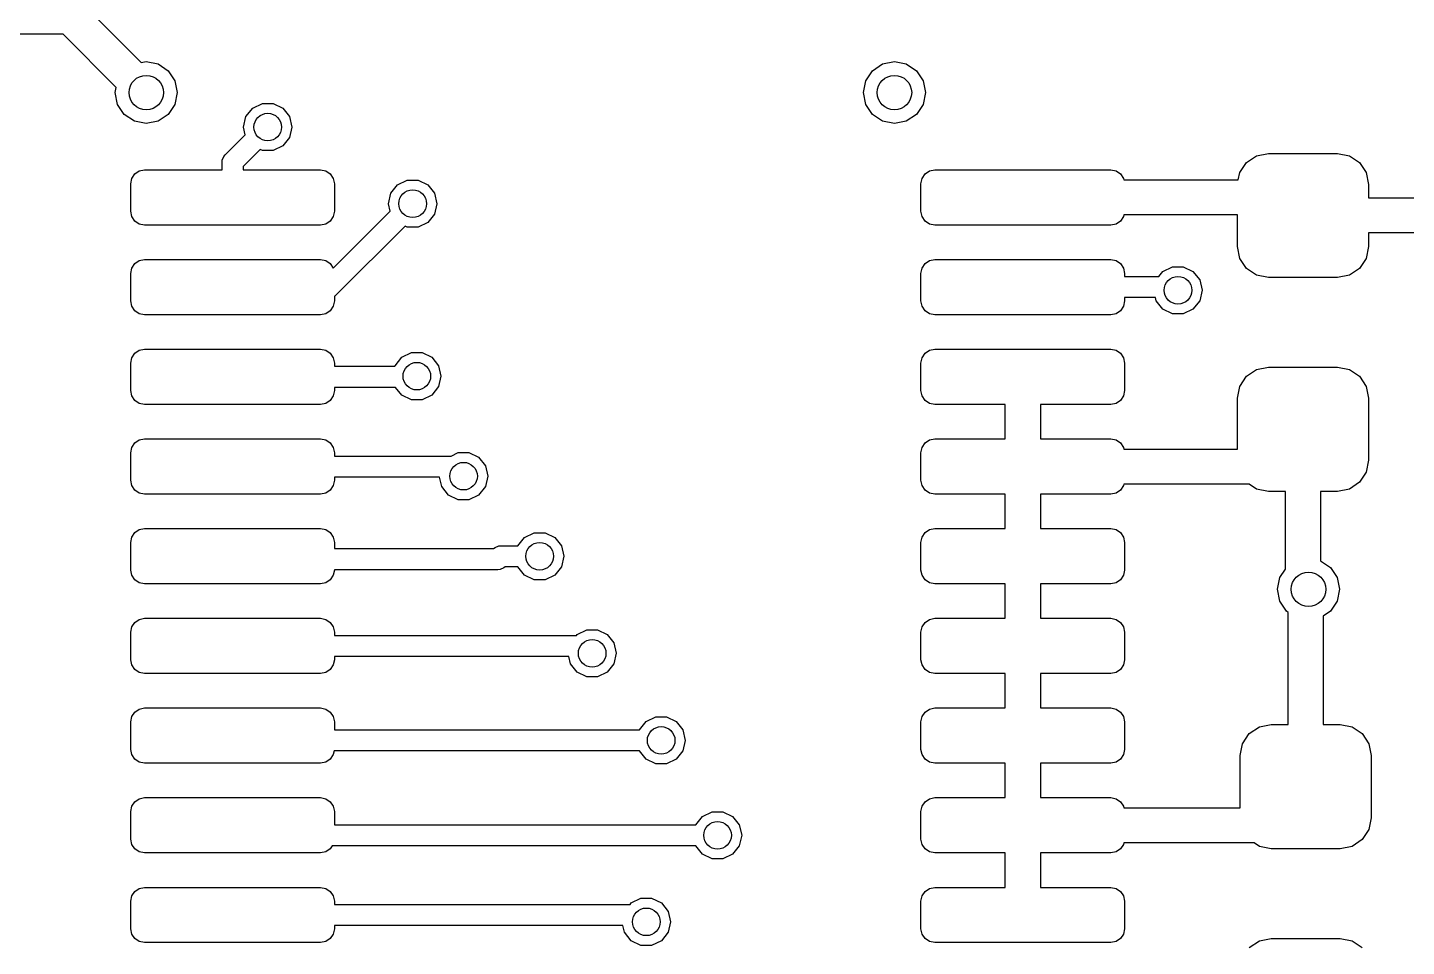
# Model space of a CAD drawing. Extents: x 0.05 to 3.89, y 0.04 to 4.21.
# Drawn here: x 2.8827 to 3.276, y 2.1146 to 2.3768 of the extents above; entities that cross this region are included whole.
import ezdxf

# ---------------------------------------------------------------- set-up
doc = ezdxf.new("R2010")
doc.units = 0
doc.header["$MEASUREMENT"] = 0
doc.layers.add('BLACK', color=7, linetype='CONTINUOUS')

msp = doc.modelspace()

# ---------------------------------------------------------------- linework, layer by layer
at = {"layer": 'BLACK', "linetype": 'CONTINUOUS'}
for p, q in [((2.89842, 2.38346), (2.91504, 2.36683)), ((2.89281, 2.37492), (2.86949, 2.37492)), ((2.90797, 2.35976), (2.89281, 2.37492)), ((2.91504, 2.36683), (2.91654, 2.36713)), ((2.91654, 2.36713), (2.91993, 2.36645)), ((2.91993, 2.36645), (2.9228, 2.36453)), ((2.9228, 2.36453), (2.92472, 2.36166)), ((3.12174, 2.36166), (3.12366, 2.36453)), ((3.12366, 2.36453), (3.12653, 2.36645)), ((3.12653, 2.36645), (3.12992, 2.36713)), ((3.12992, 2.36713), (3.13331, 2.36645)), ((3.13331, 2.36645), (3.13618, 2.36453)), ((3.13618, 2.36453), (3.13811, 2.36166)), ((2.90768, 2.35827), (2.90797, 2.35976)), ((2.92472, 2.36166), (2.92539, 2.35827)), ((3.12106, 2.35827), (3.12174, 2.36166)), ((3.13811, 2.36166), (3.13878, 2.35827)), ((2.90835, 2.35488), (2.90768, 2.35827)), ((2.92539, 2.35827), (2.92472, 2.35488)), ((3.12174, 2.35488), (3.12106, 2.35827)), ((3.13878, 2.35827), (3.13811, 2.35488)), ((2.91027, 2.352), (2.90835, 2.35488)), ((2.91315, 2.35008), (2.91027, 2.352)), ((2.9228, 2.352), (2.91993, 2.35008)), ((2.92472, 2.35488), (2.9228, 2.352)), ((2.94497, 2.35141), (2.94689, 2.35381)), ((2.94689, 2.35381), (2.94965, 2.35514)), ((2.94965, 2.35514), (2.95271, 2.35514)), ((2.95271, 2.35514), (2.95548, 2.35381)), ((2.95548, 2.35381), (2.95739, 2.35141)), ((3.12366, 2.352), (3.12174, 2.35488)), ((3.12653, 2.35008), (3.12366, 2.352)), ((3.13618, 2.352), (3.13331, 2.35008)), ((3.13811, 2.35488), (3.13618, 2.352)), ((2.91654, 2.34941), (2.91315, 2.35008)), ((2.91993, 2.35008), (2.91654, 2.34941)), ((2.94429, 2.34843), (2.94497, 2.35141)), ((2.94478, 2.34627), (2.94429, 2.34843)), ((2.95739, 2.35141), (2.95807, 2.34843)), ((2.95807, 2.34843), (2.95739, 2.34544)), ((3.12992, 2.34941), (3.12653, 2.35008)), ((3.13331, 2.35008), (3.12992, 2.34941)), ((2.93902, 2.34051), (2.94478, 2.34627)), ((2.95739, 2.34544), (2.95548, 2.34304)), ((2.9382, 2.33897), (2.93865, 2.34005)), ((2.93865, 2.34005), (2.93902, 2.34051)), ((2.94901, 2.34201), (2.94414, 2.33714)), ((2.94965, 2.34171), (2.94901, 2.34201)), ((2.95271, 2.34171), (2.94965, 2.34171)), ((2.95548, 2.34304), (2.95271, 2.34171)), ((3.23035, 2.33835), (3.23322, 2.34027)), ((3.23322, 2.34027), (3.23661, 2.34094)), ((3.23661, 2.34094), (3.2563, 2.34094)), ((3.2563, 2.34094), (3.25969, 2.34027)), ((3.25969, 2.34027), (3.26256, 2.33835)), ((2.91454, 2.33592), (2.91604, 2.33622)), ((2.91604, 2.33622), (2.93814, 2.33622)), ((2.93814, 2.33839), (2.9382, 2.33897)), ((2.93814, 2.33622), (2.93814, 2.33839)), ((2.94414, 2.33714), (2.94414, 2.33622)), ((2.94414, 2.33622), (2.96624, 2.33622)), ((2.96624, 2.33622), (2.96775, 2.33592)), ((3.13993, 2.33592), (3.14144, 2.33622)), ((3.14144, 2.33622), (3.19163, 2.33622)), ((3.19163, 2.33622), (3.19314, 2.33592)), ((3.22843, 2.33548), (3.23035, 2.33835)), ((3.26256, 2.33835), (3.26448, 2.33548)), ((2.91211, 2.33228), (2.91241, 2.33379)), ((2.91211, 2.32441), (2.91211, 2.33228)), ((2.91241, 2.33379), (2.91326, 2.33507)), ((2.91326, 2.33507), (2.91454, 2.33592)), ((2.96775, 2.33592), (2.96902, 2.33507)), ((2.96902, 2.33507), (2.96988, 2.33379)), ((2.96988, 2.33379), (2.97018, 2.33228)), ((2.97018, 2.33228), (2.97018, 2.32441)), ((2.98822, 2.33196), (2.99099, 2.33329)), ((2.99099, 2.33329), (2.99405, 2.33329)), ((2.99405, 2.33329), (2.99682, 2.33196)), ((3.1375, 2.33228), (3.1378, 2.33379)), ((3.1375, 2.32441), (3.1375, 2.33228)), ((3.1378, 2.33379), (3.13865, 2.33507)), ((3.13865, 2.33507), (3.13993, 2.33592)), ((3.19314, 2.33592), (3.19442, 2.33507)), ((3.19442, 2.33507), (3.19527, 2.33379)), ((3.19527, 2.33379), (3.19536, 2.33335)), ((3.19536, 2.33335), (3.22801, 2.33335)), ((3.22801, 2.33335), (3.22843, 2.33548)), ((3.26448, 2.33548), (3.26516, 2.33209)), ((2.98563, 2.32657), (2.98631, 2.32956)), ((2.98631, 2.32956), (2.98822, 2.33196)), ((2.99682, 2.33196), (2.99873, 2.32956)), ((2.99873, 2.32956), (2.99941, 2.32657)), ((3.26516, 2.33209), (3.26516, 2.32823)), ((3.26516, 2.32823), (3.34084, 2.32823)), ((2.91241, 2.3229), (2.91211, 2.32441)), ((2.96988, 2.30818), (2.98612, 2.32442)), ((2.97018, 2.32441), (2.96988, 2.3229)), ((2.98612, 2.32442), (2.98563, 2.32657)), ((2.99941, 2.32657), (2.99873, 2.32359)), ((3.1378, 2.3229), (3.1375, 2.32441)), ((2.91326, 2.32163), (2.91241, 2.3229)), ((2.91454, 2.32077), (2.91326, 2.32163)), ((2.91604, 2.32047), (2.91454, 2.32077)), ((2.96624, 2.32047), (2.91604, 2.32047)), ((2.96775, 2.32077), (2.96624, 2.32047)), ((2.96902, 2.32163), (2.96775, 2.32077)), ((2.96988, 2.3229), (2.96902, 2.32163)), ((2.99682, 2.32119), (2.99405, 2.31986)), ((2.99873, 2.32359), (2.99682, 2.32119)), ((3.13865, 2.32163), (3.1378, 2.3229)), ((3.13993, 2.32077), (3.13865, 2.32163)), ((3.14144, 2.32047), (3.13993, 2.32077)), ((3.19163, 2.32047), (3.14144, 2.32047)), ((3.19314, 2.32077), (3.19163, 2.32047)), ((3.19442, 2.32163), (3.19314, 2.32077)), ((3.19527, 2.3229), (3.19442, 2.32163)), ((3.19536, 2.32335), (3.19527, 2.3229)), ((3.22776, 2.32335), (3.19536, 2.32335)), ((3.22776, 2.31437), (3.22776, 2.32335)), ((2.99035, 2.32016), (2.97082, 2.30063)), ((2.99099, 2.31986), (2.99035, 2.32016)), ((2.99405, 2.31986), (2.99099, 2.31986)), ((3.34291, 2.31823), (3.26516, 2.31823)), ((3.26516, 2.31823), (3.26516, 2.31437)), ((3.22843, 2.31098), (3.22776, 2.31437)), ((3.26516, 2.31437), (3.26448, 2.31098)), ((2.91241, 2.3082), (2.91326, 2.30948)), ((2.91326, 2.30948), (2.91454, 2.31033)), ((2.91454, 2.31033), (2.91604, 2.31063)), ((2.91604, 2.31063), (2.96624, 2.31063)), ((2.96624, 2.31063), (2.96775, 2.31033)), ((2.96775, 2.31033), (2.96902, 2.30948)), ((2.96902, 2.30948), (2.96988, 2.3082)), ((3.1378, 2.3082), (3.13865, 2.30948)), ((3.13865, 2.30948), (3.13993, 2.31033)), ((3.13993, 2.31033), (3.14144, 2.31063)), ((3.14144, 2.31063), (3.19163, 2.31063)), ((3.19163, 2.31063), (3.19314, 2.31033)), ((3.19314, 2.31033), (3.19442, 2.30948)), ((3.19442, 2.30948), (3.19527, 2.3082)), ((3.20649, 2.30726), (3.20925, 2.30859)), ((3.20925, 2.30859), (3.21232, 2.30859)), ((3.21232, 2.30859), (3.21508, 2.30726)), ((3.23035, 2.30811), (3.22843, 2.31098)), ((3.26448, 2.31098), (3.26256, 2.30811)), ((2.91211, 2.30669), (2.91241, 2.3082)), ((2.91211, 2.29882), (2.91211, 2.30669)), ((2.96988, 2.3082), (2.96988, 2.30818)), ((3.1375, 2.30669), (3.1378, 2.3082)), ((3.1375, 2.29882), (3.1375, 2.30669)), ((3.19527, 2.3082), (3.19557, 2.30669)), ((3.19557, 2.30669), (3.19557, 2.30576)), ((3.19557, 2.30576), (3.20529, 2.30576)), ((3.20529, 2.30576), (3.20649, 2.30726)), ((3.21508, 2.30726), (3.21699, 2.30486)), ((3.21699, 2.30486), (3.21768, 2.30187)), ((3.23322, 2.30619), (3.23035, 2.30811)), ((3.23661, 2.30551), (3.23322, 2.30619)), ((3.2563, 2.30551), (3.23661, 2.30551)), ((3.25969, 2.30619), (3.2563, 2.30551)), ((3.26256, 2.30811), (3.25969, 2.30619)), ((3.21768, 2.30187), (3.21699, 2.29888)), ((2.91241, 2.29731), (2.91211, 2.29882)), ((2.91326, 2.29603), (2.91241, 2.29731)), ((2.96988, 2.29731), (2.96902, 2.29603)), ((2.97018, 2.29882), (2.96988, 2.29731)), ((2.97037, 2.30026), (2.97018, 2.30018)), ((2.97018, 2.30018), (2.97018, 2.29882)), ((2.97082, 2.30063), (2.97037, 2.30026)), ((3.1378, 2.29731), (3.1375, 2.29882)), ((3.13865, 2.29603), (3.1378, 2.29731)), ((3.19527, 2.29731), (3.19442, 2.29603)), ((3.19557, 2.29882), (3.19527, 2.29731)), ((3.20438, 2.29976), (3.19557, 2.29976)), ((3.19557, 2.29976), (3.19557, 2.29882)), ((3.20458, 2.29888), (3.20438, 2.29976)), ((3.20649, 2.29648), (3.20458, 2.29888)), ((3.21699, 2.29888), (3.21508, 2.29648)), ((2.91454, 2.29518), (2.91326, 2.29603)), ((2.91604, 2.29488), (2.91454, 2.29518)), ((2.96624, 2.29488), (2.91604, 2.29488)), ((2.96775, 2.29518), (2.96624, 2.29488)), ((2.96902, 2.29603), (2.96775, 2.29518)), ((3.13993, 2.29518), (3.13865, 2.29603)), ((3.14144, 2.29488), (3.13993, 2.29518)), ((3.19163, 2.29488), (3.14144, 2.29488)), ((3.19314, 2.29518), (3.19163, 2.29488)), ((3.19442, 2.29603), (3.19314, 2.29518)), ((3.20925, 2.29515), (3.20649, 2.29648)), ((3.21232, 2.29515), (3.20925, 2.29515)), ((3.21508, 2.29648), (3.21232, 2.29515)), ((2.91454, 2.28474), (2.91604, 2.28504)), ((2.91604, 2.28504), (2.96624, 2.28504)), ((2.96624, 2.28504), (2.96775, 2.28474)), ((3.13993, 2.28474), (3.14144, 2.28504)), ((3.14144, 2.28504), (3.19163, 2.28504)), ((3.19163, 2.28504), (3.19314, 2.28474)), ((2.91211, 2.2811), (2.91241, 2.28261)), ((2.91211, 2.27323), (2.91211, 2.2811)), ((2.91241, 2.28261), (2.91326, 2.28389)), ((2.91326, 2.28389), (2.91454, 2.28474)), ((2.96775, 2.28474), (2.96902, 2.28389)), ((2.96902, 2.28389), (2.96988, 2.28261)), ((2.96988, 2.28261), (2.97018, 2.2811)), ((2.97018, 2.2811), (2.97018, 2.28017)), ((2.98749, 2.28035), (2.98941, 2.28275)), ((2.98941, 2.28275), (2.99217, 2.28408)), ((2.99217, 2.28408), (2.99523, 2.28408)), ((2.99523, 2.28408), (2.998, 2.28275)), ((2.998, 2.28275), (2.99991, 2.28035)), ((3.1375, 2.2811), (3.1378, 2.28261)), ((3.1375, 2.27323), (3.1375, 2.2811)), ((3.1378, 2.28261), (3.13865, 2.28389)), ((3.13865, 2.28389), (3.13993, 2.28474)), ((3.19314, 2.28474), (3.19442, 2.28389)), ((3.19442, 2.28389), (3.19527, 2.28261)), ((3.19527, 2.28261), (3.19557, 2.2811)), ((3.19557, 2.2811), (3.19557, 2.27323)), ((2.97018, 2.28017), (2.98745, 2.28017)), ((2.98745, 2.28017), (2.98749, 2.28035)), ((2.99991, 2.28035), (3.00059, 2.27736)), ((3.00059, 2.27736), (2.99991, 2.27437)), ((3.22843, 2.27445), (3.23035, 2.27733)), ((3.23035, 2.27733), (3.23322, 2.27925)), ((3.23322, 2.27925), (3.23661, 2.27992)), ((3.23661, 2.27992), (3.2563, 2.27992)), ((3.2563, 2.27992), (3.25969, 2.27925)), ((3.25969, 2.27925), (3.26256, 2.27733)), ((3.26256, 2.27733), (3.26448, 2.27445)), ((2.91241, 2.27172), (2.91211, 2.27323)), ((2.97018, 2.27323), (2.96988, 2.27172)), ((2.98766, 2.27417), (2.97018, 2.27417)), ((2.97018, 2.27417), (2.97018, 2.27323)), ((2.98941, 2.27198), (2.98766, 2.27417)), ((2.99991, 2.27437), (2.998, 2.27198)), ((3.1378, 2.27172), (3.1375, 2.27323)), ((3.19557, 2.27323), (3.19527, 2.27172)), ((3.22776, 2.27106), (3.22843, 2.27445)), ((3.26448, 2.27445), (3.26516, 2.27106)), ((2.91326, 2.27044), (2.91241, 2.27172)), ((2.91454, 2.26959), (2.91326, 2.27044)), ((2.91604, 2.26929), (2.91454, 2.26959)), ((2.96624, 2.26929), (2.91604, 2.26929)), ((2.96775, 2.26959), (2.96624, 2.26929)), ((2.96902, 2.27044), (2.96775, 2.26959)), ((2.96988, 2.27172), (2.96902, 2.27044)), ((2.99217, 2.27065), (2.98941, 2.27198)), ((2.99523, 2.27065), (2.99217, 2.27065)), ((2.998, 2.27198), (2.99523, 2.27065)), ((3.13865, 2.27044), (3.1378, 2.27172)), ((3.13993, 2.26959), (3.13865, 2.27044)), ((3.14144, 2.26929), (3.13993, 2.26959)), ((3.16154, 2.26929), (3.14144, 2.26929)), ((3.16154, 2.25945), (3.16154, 2.26929)), ((3.19163, 2.26929), (3.17154, 2.26929)), ((3.17154, 2.26929), (3.17154, 2.25945)), ((3.19314, 2.26959), (3.19163, 2.26929)), ((3.19442, 2.27044), (3.19314, 2.26959)), ((3.19527, 2.27172), (3.19442, 2.27044)), ((3.22776, 2.25657), (3.22776, 2.27106)), ((3.26516, 2.27106), (3.26516, 2.25335)), ((2.91241, 2.25702), (2.91326, 2.2583)), ((2.91326, 2.2583), (2.91454, 2.25915)), ((2.91454, 2.25915), (2.91604, 2.25945)), ((2.91604, 2.25945), (2.96624, 2.25945)), ((2.96624, 2.25945), (2.96775, 2.25915)), ((2.96775, 2.25915), (2.96902, 2.2583)), ((2.96902, 2.2583), (2.96988, 2.25702)), ((3.1378, 2.25702), (3.13865, 2.2583)), ((3.13865, 2.2583), (3.13993, 2.25915)), ((3.13993, 2.25915), (3.14144, 2.25945)), ((3.14144, 2.25945), (3.16154, 2.25945)), ((3.17154, 2.25945), (3.19163, 2.25945)), ((3.19163, 2.25945), (3.19314, 2.25915)), ((3.19314, 2.25915), (3.19442, 2.2583)), ((3.19442, 2.2583), (3.19527, 2.25702)), ((2.91211, 2.25551), (2.91241, 2.25702)), ((2.91211, 2.24764), (2.91211, 2.25551)), ((2.96988, 2.25702), (2.97018, 2.25551)), ((2.97018, 2.25551), (2.97018, 2.25457)), ((2.97018, 2.25457), (3.00349, 2.25457)), ((3.00349, 2.25457), (3.0055, 2.25554)), ((3.0055, 2.25554), (3.00857, 2.25554)), ((3.00857, 2.25554), (3.01133, 2.25421)), ((3.01133, 2.25421), (3.01324, 2.25182)), ((3.1375, 2.25551), (3.1378, 2.25702)), ((3.1375, 2.24764), (3.1375, 2.25551)), ((3.19527, 2.25702), (3.19536, 2.25657)), ((3.19536, 2.25657), (3.22776, 2.25657)), ((3.01324, 2.25182), (3.01392, 2.24883)), ((3.26448, 2.24996), (3.26256, 2.24708)), ((3.26516, 2.25335), (3.26448, 2.24996)), ((2.91241, 2.24613), (2.91211, 2.24764)), ((2.91326, 2.24485), (2.91241, 2.24613)), ((2.96988, 2.24613), (2.96902, 2.24485)), ((2.97018, 2.24764), (2.96988, 2.24613)), ((3.0002, 2.24857), (2.97018, 2.24857)), ((2.97018, 2.24857), (2.97018, 2.24764)), ((3.00083, 2.24584), (3.0002, 2.24857)), ((3.00274, 2.24344), (3.00083, 2.24584)), ((3.01324, 2.24584), (3.01133, 2.24344)), ((3.01392, 2.24883), (3.01324, 2.24584)), ((3.1378, 2.24613), (3.1375, 2.24764)), ((3.13865, 2.24485), (3.1378, 2.24613)), ((3.19527, 2.24613), (3.19442, 2.24485)), ((3.19536, 2.24657), (3.19527, 2.24613)), ((3.23111, 2.24657), (3.19536, 2.24657)), ((3.23322, 2.24516), (3.23111, 2.24657)), ((3.26256, 2.24708), (3.25969, 2.24516)), ((2.91454, 2.244), (2.91326, 2.24485)), ((2.91604, 2.2437), (2.91454, 2.244)), ((2.96624, 2.2437), (2.91604, 2.2437)), ((2.96775, 2.244), (2.96624, 2.2437)), ((2.96902, 2.24485), (2.96775, 2.244)), ((3.0055, 2.24211), (3.00274, 2.24344)), ((3.00857, 2.24211), (3.0055, 2.24211)), ((3.01133, 2.24344), (3.00857, 2.24211)), ((3.13993, 2.244), (3.13865, 2.24485)), ((3.14144, 2.2437), (3.13993, 2.244)), ((3.16154, 2.2437), (3.14144, 2.2437)), ((3.16154, 2.23386), (3.16154, 2.2437)), ((3.19163, 2.2437), (3.17154, 2.2437)), ((3.17154, 2.2437), (3.17154, 2.23386)), ((3.19314, 2.244), (3.19163, 2.2437)), ((3.19442, 2.24485), (3.19314, 2.244)), ((3.23661, 2.24449), (3.23322, 2.24516)), ((3.24146, 2.24449), (3.23661, 2.24449)), ((3.24146, 2.22233), (3.24146, 2.24449)), ((3.2563, 2.24449), (3.25146, 2.24449)), ((3.25146, 2.24449), (3.25146, 2.2247)), ((3.25969, 2.24516), (3.2563, 2.24449)), ((2.91454, 2.23356), (2.91604, 2.23386)), ((2.91604, 2.23386), (2.96624, 2.23386)), ((2.96624, 2.23386), (2.96775, 2.23356)), ((3.13993, 2.23356), (3.14144, 2.23386)), ((3.14144, 2.23386), (3.16154, 2.23386)), ((3.17154, 2.23386), (3.19163, 2.23386)), ((3.19163, 2.23386), (3.19314, 2.23356)), ((2.91211, 2.22992), (2.91241, 2.23143)), ((2.91211, 2.22205), (2.91211, 2.22992)), ((2.91241, 2.23143), (2.91326, 2.23271)), ((2.91326, 2.23271), (2.91454, 2.23356)), ((2.96775, 2.23356), (2.96902, 2.23271)), ((2.96902, 2.23271), (2.96988, 2.23143)), ((2.96988, 2.23143), (2.97018, 2.22992)), ((2.97018, 2.22992), (2.97018, 2.22814)), ((3.02253, 2.22898), (3.02444, 2.23137)), ((3.02444, 2.23137), (3.0272, 2.2327)), ((3.0272, 2.2327), (3.03027, 2.2327)), ((3.03027, 2.2327), (3.03303, 2.23137)), ((3.03303, 2.23137), (3.03494, 2.22897)), ((3.1375, 2.22992), (3.1378, 2.23143)), ((3.1375, 2.22205), (3.1375, 2.22992)), ((3.1378, 2.23143), (3.13865, 2.23271)), ((3.13865, 2.23271), (3.13993, 2.23356)), ((3.19314, 2.23356), (3.19442, 2.23271)), ((3.19442, 2.23271), (3.19527, 2.23143)), ((3.19527, 2.23143), (3.19557, 2.22992)), ((3.19557, 2.22992), (3.19557, 2.22205)), ((2.97018, 2.22814), (3.01561, 2.22814)), ((3.01561, 2.22814), (3.01602, 2.22848)), ((3.01602, 2.22848), (3.0171, 2.22893)), ((3.0171, 2.22893), (3.01769, 2.22898)), ((3.01769, 2.22898), (3.02253, 2.22898)), ((3.03494, 2.22897), (3.03562, 2.22598)), ((3.03562, 2.22598), (3.03494, 2.22299)), ((2.91241, 2.22054), (2.91211, 2.22205)), ((2.97018, 2.22205), (2.96988, 2.22054)), ((3.01685, 2.22214), (2.97018, 2.22214)), ((2.97018, 2.22214), (2.97018, 2.22205)), ((3.01743, 2.2222), (3.01685, 2.22214)), ((3.01851, 2.22265), (3.01743, 2.2222)), ((3.01892, 2.22298), (3.01851, 2.22265)), ((3.02253, 2.22298), (3.01892, 2.22298)), ((3.02444, 2.2206), (3.02253, 2.22298)), ((3.03494, 2.22299), (3.03303, 2.2206)), ((3.1378, 2.22054), (3.1375, 2.22205)), ((3.19557, 2.22205), (3.19527, 2.22054)), ((3.23985, 2.21993), (3.24146, 2.22233)), ((3.25146, 2.2247), (3.2543, 2.2228)), ((3.2543, 2.2228), (3.25622, 2.21993)), ((2.91326, 2.21926), (2.91241, 2.22054)), ((2.91454, 2.21841), (2.91326, 2.21926)), ((2.91604, 2.21811), (2.91454, 2.21841)), ((2.96624, 2.21811), (2.91604, 2.21811)), ((2.96775, 2.21841), (2.96624, 2.21811)), ((2.96902, 2.21926), (2.96775, 2.21841)), ((2.96988, 2.22054), (2.96902, 2.21926)), ((3.0272, 2.21927), (3.02444, 2.2206)), ((3.03027, 2.21927), (3.0272, 2.21927)), ((3.03303, 2.2206), (3.03027, 2.21927)), ((3.13865, 2.21926), (3.1378, 2.22054)), ((3.13993, 2.21841), (3.13865, 2.21926)), ((3.14144, 2.21811), (3.13993, 2.21841)), ((3.16154, 2.21811), (3.14144, 2.21811)), ((3.16154, 2.20827), (3.16154, 2.21811)), ((3.19163, 2.21811), (3.17154, 2.21811)), ((3.17154, 2.21811), (3.17154, 2.20827)), ((3.19314, 2.21841), (3.19163, 2.21811)), ((3.19442, 2.21926), (3.19314, 2.21841)), ((3.19527, 2.22054), (3.19442, 2.21926)), ((3.23917, 2.21654), (3.23985, 2.21993)), ((3.25622, 2.21993), (3.25689, 2.21654)), ((3.23985, 2.21315), (3.23917, 2.21654)), ((3.25689, 2.21654), (3.25622, 2.21315)), ((3.24177, 2.21027), (3.23985, 2.21315)), ((3.24224, 2.20995), (3.24177, 2.21027)), ((3.2543, 2.21027), (3.25224, 2.2089)), ((3.25622, 2.21315), (3.2543, 2.21027)), ((2.91241, 2.20584), (2.91326, 2.20711)), ((2.91326, 2.20711), (2.91454, 2.20797)), ((2.91454, 2.20797), (2.91604, 2.20827)), ((2.91604, 2.20827), (2.96624, 2.20827)), ((2.96624, 2.20827), (2.96775, 2.20797)), ((2.96775, 2.20797), (2.96902, 2.20711)), ((2.96902, 2.20711), (2.96988, 2.20584)), ((3.1378, 2.20584), (3.13865, 2.20711)), ((3.13865, 2.20711), (3.13993, 2.20797)), ((3.13993, 2.20797), (3.14144, 2.20827)), ((3.14144, 2.20827), (3.16154, 2.20827)), ((3.17154, 2.20827), (3.19163, 2.20827)), ((3.19163, 2.20827), (3.19314, 2.20797)), ((3.19314, 2.20797), (3.19442, 2.20711)), ((3.19442, 2.20711), (3.19527, 2.20584)), ((3.24224, 2.17795), (3.24224, 2.20995)), ((3.25224, 2.2089), (3.25224, 2.17795)), ((2.91211, 2.20433), (2.91241, 2.20584)), ((2.91211, 2.19646), (2.91211, 2.20433)), ((2.96988, 2.20584), (2.97018, 2.20433)), ((2.97018, 2.20433), (2.97018, 2.20339)), ((2.97018, 2.20339), (3.0392, 2.20339)), ((3.0392, 2.20339), (3.03941, 2.20366)), ((3.03941, 2.20366), (3.04217, 2.20499)), ((3.04217, 2.20499), (3.04524, 2.20499)), ((3.04524, 2.20499), (3.048, 2.20366)), ((3.048, 2.20366), (3.04991, 2.20126)), ((3.1375, 2.20433), (3.1378, 2.20584)), ((3.1375, 2.19646), (3.1375, 2.20433)), ((3.19527, 2.20584), (3.19557, 2.20433)), ((3.19557, 2.20433), (3.19557, 2.19646)), ((3.04991, 2.20126), (3.0506, 2.19828)), ((2.91241, 2.19495), (2.91211, 2.19646)), ((2.91326, 2.19367), (2.91241, 2.19495)), ((2.96988, 2.19495), (2.96902, 2.19367)), ((2.97018, 2.19646), (2.96988, 2.19495)), ((3.03702, 2.19739), (2.97018, 2.19739)), ((2.97018, 2.19739), (2.97018, 2.19646)), ((3.0375, 2.19529), (3.03702, 2.19739)), ((3.03941, 2.19289), (3.0375, 2.19529)), ((3.04991, 2.19529), (3.048, 2.19289)), ((3.0506, 2.19828), (3.04991, 2.19529)), ((3.1378, 2.19495), (3.1375, 2.19646)), ((3.13865, 2.19367), (3.1378, 2.19495)), ((3.19527, 2.19495), (3.19442, 2.19367)), ((3.19557, 2.19646), (3.19527, 2.19495)), ((2.91454, 2.19282), (2.91326, 2.19367)), ((2.91604, 2.19252), (2.91454, 2.19282)), ((2.96624, 2.19252), (2.91604, 2.19252)), ((2.96775, 2.19282), (2.96624, 2.19252)), ((2.96902, 2.19367), (2.96775, 2.19282)), ((3.04217, 2.19156), (3.03941, 2.19289)), ((3.04524, 2.19156), (3.04217, 2.19156)), ((3.048, 2.19289), (3.04524, 2.19156)), ((3.13993, 2.19282), (3.13865, 2.19367)), ((3.14144, 2.19252), (3.13993, 2.19282)), ((3.16154, 2.19252), (3.14144, 2.19252)), ((3.16154, 2.18268), (3.16154, 2.19252)), ((3.19163, 2.19252), (3.17154, 2.19252)), ((3.17154, 2.19252), (3.17154, 2.18268)), ((3.19314, 2.19282), (3.19163, 2.19252)), ((3.19442, 2.19367), (3.19314, 2.19282)), ((2.91211, 2.17874), (2.91241, 2.18025)), ((2.91241, 2.18025), (2.91326, 2.18152)), ((2.91326, 2.18152), (2.91454, 2.18238)), ((2.91454, 2.18238), (2.91604, 2.18268)), ((2.91604, 2.18268), (2.96624, 2.18268)), ((2.96624, 2.18268), (2.96775, 2.18238)), ((2.96775, 2.18238), (2.96902, 2.18152)), ((2.96902, 2.18152), (2.96988, 2.18025)), ((2.96988, 2.18025), (2.97018, 2.17874)), ((3.05719, 2.17643), (3.05909, 2.17881)), ((3.05909, 2.17881), (3.06185, 2.18014)), ((3.06185, 2.18014), (3.06492, 2.18014)), ((3.06492, 2.18014), (3.06768, 2.17881)), ((3.06768, 2.17881), (3.06959, 2.17641)), ((3.1375, 2.17874), (3.1378, 2.18025)), ((3.1378, 2.18025), (3.13865, 2.18152)), ((3.13865, 2.18152), (3.13993, 2.18238)), ((3.13993, 2.18238), (3.14144, 2.18268)), ((3.14144, 2.18268), (3.16154, 2.18268)), ((3.17154, 2.18268), (3.19163, 2.18268)), ((3.19163, 2.18268), (3.19314, 2.18238)), ((3.19314, 2.18238), (3.19442, 2.18152)), ((3.19442, 2.18152), (3.19527, 2.18025)), ((3.19527, 2.18025), (3.19557, 2.17874)), ((2.91211, 2.17087), (2.91211, 2.17874)), ((2.97018, 2.17874), (2.97018, 2.17643)), ((2.97018, 2.17643), (3.05719, 2.17643)), ((3.06959, 2.17641), (3.07028, 2.17343)), ((3.1375, 2.17087), (3.1375, 2.17874)), ((3.19557, 2.17874), (3.19557, 2.17087)), ((3.22922, 2.17248), (3.23114, 2.17536)), ((3.23114, 2.17536), (3.23401, 2.17728)), ((3.23401, 2.17728), (3.2374, 2.17795)), ((3.2374, 2.17795), (3.24224, 2.17795)), ((3.25224, 2.17795), (3.25709, 2.17795)), ((3.25709, 2.17795), (3.26048, 2.17728)), ((3.26048, 2.17728), (3.26335, 2.17536)), ((3.26335, 2.17536), (3.26527, 2.17248)), ((3.07028, 2.17343), (3.06959, 2.17044)), ((3.22854, 2.16909), (3.22922, 2.17248)), ((3.26527, 2.17248), (3.26594, 2.16909)), ((2.91241, 2.16936), (2.91211, 2.17087)), ((2.91326, 2.16808), (2.91241, 2.16936)), ((2.91454, 2.16723), (2.91326, 2.16808)), ((2.91604, 2.16693), (2.91454, 2.16723)), ((2.96775, 2.16723), (2.96624, 2.16693)), ((2.96902, 2.16808), (2.96775, 2.16723)), ((2.96988, 2.16936), (2.96902, 2.16808)), ((2.97009, 2.17043), (2.96988, 2.16936)), ((3.05719, 2.17043), (2.97009, 2.17043)), ((3.05909, 2.16804), (3.05719, 2.17043)), ((3.06185, 2.16671), (3.05909, 2.16804)), ((3.06768, 2.16804), (3.06492, 2.16671)), ((3.06959, 2.17044), (3.06768, 2.16804)), ((3.1378, 2.16936), (3.1375, 2.17087)), ((3.13865, 2.16808), (3.1378, 2.16936)), ((3.13993, 2.16723), (3.13865, 2.16808)), ((3.14144, 2.16693), (3.13993, 2.16723)), ((3.19314, 2.16723), (3.19163, 2.16693)), ((3.19442, 2.16808), (3.19314, 2.16723)), ((3.19527, 2.16936), (3.19442, 2.16808)), ((3.19557, 2.17087), (3.19527, 2.16936)), ((3.22854, 2.15421), (3.22854, 2.16909)), ((3.26594, 2.16909), (3.26594, 2.15138)), ((2.96624, 2.16693), (2.91604, 2.16693)), ((3.06492, 2.16671), (3.06185, 2.16671)), ((3.16154, 2.16693), (3.14144, 2.16693)), ((3.16154, 2.15709), (3.16154, 2.16693)), ((3.19163, 2.16693), (3.17154, 2.16693)), ((3.17154, 2.16693), (3.17154, 2.15709)), ((2.91241, 2.15466), (2.91326, 2.15593)), ((2.91326, 2.15593), (2.91454, 2.15679)), ((2.91454, 2.15679), (2.91604, 2.15709)), ((2.91604, 2.15709), (2.96624, 2.15709)), ((2.96624, 2.15709), (2.96775, 2.15679)), ((2.96775, 2.15679), (2.96902, 2.15593)), ((2.96902, 2.15593), (2.96988, 2.15466)), ((3.1378, 2.15466), (3.13865, 2.15593)), ((3.13865, 2.15593), (3.13993, 2.15679)), ((3.13993, 2.15679), (3.14144, 2.15709)), ((3.14144, 2.15709), (3.16154, 2.15709)), ((3.17154, 2.15709), (3.19163, 2.15709)), ((3.19163, 2.15709), (3.19314, 2.15679)), ((3.19314, 2.15679), (3.19442, 2.15593)), ((3.19442, 2.15593), (3.19527, 2.15466)), ((2.91211, 2.15315), (2.91241, 2.15466)), ((2.91211, 2.14528), (2.91211, 2.15315)), ((2.96988, 2.15466), (2.97018, 2.15315)), ((2.97018, 2.15315), (2.97018, 2.14934)), ((3.07327, 2.14934), (3.07517, 2.15173)), ((3.07517, 2.15173), (3.07793, 2.15306)), ((3.07793, 2.15306), (3.081, 2.15306)), ((3.081, 2.15306), (3.08376, 2.15173)), ((3.08376, 2.15173), (3.08567, 2.14933)), ((3.1375, 2.15315), (3.1378, 2.15466)), ((3.1375, 2.14528), (3.1375, 2.15315)), ((3.19527, 2.15466), (3.19536, 2.15421)), ((3.19536, 2.15421), (3.22854, 2.15421)), ((3.26594, 2.15138), (3.26527, 2.14799)), ((2.97018, 2.14934), (3.07327, 2.14934)), ((3.08567, 2.14933), (3.08636, 2.14634)), ((3.26527, 2.14799), (3.26335, 2.14511)), ((2.91241, 2.14377), (2.91211, 2.14528)), ((2.91326, 2.14249), (2.91241, 2.14377)), ((3.08636, 2.14634), (3.08567, 2.14335)), ((3.1378, 2.14377), (3.1375, 2.14528)), ((3.13865, 2.14249), (3.1378, 2.14377)), ((3.19527, 2.14377), (3.19442, 2.14249)), ((3.19536, 2.14421), (3.19527, 2.14377)), ((3.23249, 2.14421), (3.19536, 2.14421)), ((3.23401, 2.14319), (3.23249, 2.14421)), ((3.26335, 2.14511), (3.26048, 2.14319)), ((2.91454, 2.14164), (2.91326, 2.14249)), ((2.91604, 2.14134), (2.91454, 2.14164)), ((2.96624, 2.14134), (2.91604, 2.14134)), ((2.96775, 2.14164), (2.96624, 2.14134)), ((2.96902, 2.14249), (2.96775, 2.14164)), ((2.96959, 2.14334), (2.96902, 2.14249)), ((3.07327, 2.14334), (2.96959, 2.14334)), ((3.07517, 2.14096), (3.07327, 2.14334)), ((3.07793, 2.13963), (3.07517, 2.14096)), ((3.081, 2.13963), (3.07793, 2.13963)), ((3.08376, 2.14096), (3.081, 2.13963)), ((3.08567, 2.14335), (3.08376, 2.14096)), ((3.13993, 2.14164), (3.13865, 2.14249)), ((3.14144, 2.14134), (3.13993, 2.14164)), ((3.16154, 2.14134), (3.14144, 2.14134)), ((3.16154, 2.1315), (3.16154, 2.14134)), ((3.19163, 2.14134), (3.17154, 2.14134)), ((3.17154, 2.14134), (3.17154, 2.1315)), ((3.19314, 2.14164), (3.19163, 2.14134)), ((3.19442, 2.14249), (3.19314, 2.14164)), ((3.2374, 2.14252), (3.23401, 2.14319)), ((3.25709, 2.14252), (3.2374, 2.14252)), ((3.26048, 2.14319), (3.25709, 2.14252)), ((2.91211, 2.12756), (2.91241, 2.12907)), ((2.91241, 2.12907), (2.91326, 2.13034)), ((2.91326, 2.13034), (2.91454, 2.1312)), ((2.91454, 2.1312), (2.91604, 2.1315)), ((2.91604, 2.1315), (2.96624, 2.1315)), ((2.96624, 2.1315), (2.96775, 2.1312)), ((2.96775, 2.1312), (2.96902, 2.13034)), ((2.96902, 2.13034), (2.96988, 2.12907)), ((2.96988, 2.12907), (2.97018, 2.12756)), ((3.05485, 2.12704), (3.05761, 2.12838)), ((3.05761, 2.12838), (3.06068, 2.12838)), ((3.06068, 2.12838), (3.06344, 2.12704)), ((3.1375, 2.12756), (3.1378, 2.12907)), ((3.1378, 2.12907), (3.13865, 2.13034)), ((3.13865, 2.13034), (3.13993, 2.1312)), ((3.13993, 2.1312), (3.14144, 2.1315)), ((3.14144, 2.1315), (3.16154, 2.1315)), ((3.17154, 2.1315), (3.19163, 2.1315)), ((3.19163, 2.1315), (3.19314, 2.1312)), ((3.19314, 2.1312), (3.19442, 2.13034)), ((3.19442, 2.13034), (3.19527, 2.12907)), ((3.19527, 2.12907), (3.19557, 2.12756)), ((2.91211, 2.11969), (2.91211, 2.12756)), ((2.97018, 2.12756), (2.97018, 2.12662)), ((2.97018, 2.12662), (3.05451, 2.12662)), ((3.05451, 2.12662), (3.05485, 2.12704)), ((3.06344, 2.12704), (3.06535, 2.12465)), ((3.06535, 2.12465), (3.06604, 2.12166)), ((3.1375, 2.11969), (3.1375, 2.12756)), ((3.19557, 2.12756), (3.19557, 2.11969)), ((3.05249, 2.12062), (2.97018, 2.12062)), ((2.97018, 2.12062), (2.97018, 2.11969)), ((3.05294, 2.11867), (3.05249, 2.12062)), ((3.06604, 2.12166), (3.06535, 2.11867)), ((2.91241, 2.11818), (2.91211, 2.11969)), ((2.91326, 2.1169), (2.91241, 2.11818)), ((2.91454, 2.11605), (2.91326, 2.1169)), ((2.91604, 2.11575), (2.91454, 2.11605)), ((2.96775, 2.11605), (2.96624, 2.11575)), ((2.96902, 2.1169), (2.96775, 2.11605)), ((2.96988, 2.11818), (2.96902, 2.1169)), ((2.97018, 2.11969), (2.96988, 2.11818)), ((3.05485, 2.11627), (3.05294, 2.11867)), ((3.05761, 2.11494), (3.05485, 2.11627)), ((3.06344, 2.11627), (3.06068, 2.11494)), ((3.06535, 2.11867), (3.06344, 2.11627)), ((3.1378, 2.11818), (3.1375, 2.11969)), ((3.13865, 2.1169), (3.1378, 2.11818)), ((3.13993, 2.11605), (3.13865, 2.1169)), ((3.14144, 2.11575), (3.13993, 2.11605)), ((3.19314, 2.11605), (3.19163, 2.11575)), ((3.19442, 2.1169), (3.19314, 2.11605)), ((3.19527, 2.11818), (3.19442, 2.1169)), ((3.19557, 2.11969), (3.19527, 2.11818)), ((3.23114, 2.11433), (3.23401, 2.11625)), ((3.23401, 2.11625), (3.2374, 2.11693)), ((3.2374, 2.11693), (3.25709, 2.11693)), ((3.25709, 2.11693), (3.26048, 2.11625)), ((3.26048, 2.11625), (3.26335, 2.11433)), ((2.96624, 2.11575), (2.91604, 2.11575)), ((3.06068, 2.11494), (3.05761, 2.11494)), ((3.19163, 2.11575), (3.14144, 2.11575))]:
    msp.add_line(p, q, dxfattribs=at)
at = {"layer": 'BLACK'}
for centre, radius in [((2.91654, 2.35827), 0.00492), ((3.12992, 2.35827), 0.00492), ((2.95118, 2.34843), 0.00394), ((2.99252, 2.32657), 0.00394), ((3.21079, 2.30187), 0.00394), ((2.9937, 2.27736), 0.00394), ((3.00703, 2.24883), 0.00394), ((3.02873, 2.22598), 0.00394), ((3.24803, 2.21654), 0.00492), ((3.04371, 2.19828), 0.00394), ((3.06339, 2.17343), 0.00394), ((3.07947, 2.14634), 0.00394), ((3.05915, 2.12166), 0.00394)]:
    msp.add_circle(centre, radius, dxfattribs=at)

doc.saveas('drawing.dxf')
